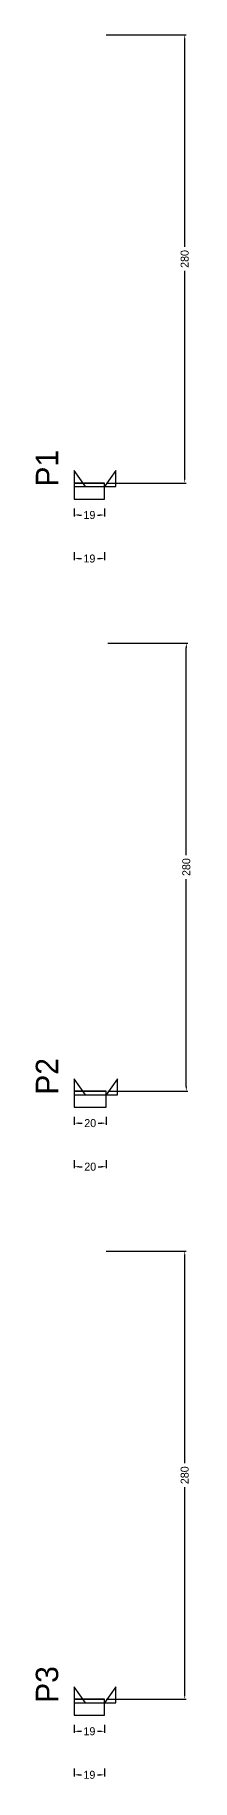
# Model space of a CAD drawing. Header units: centimetres. Extents: x -10500 to 4141, y -7986 to 295.
# Drawn here: x 3976 to 4073, y -808 to 282 of the extents above; entities that cross this region are included whole.
import ezdxf

# ---------------------------------------------------------------- set-up
doc = ezdxf.new("R2010")
doc.units = ezdxf.units.CM
for name, color, linetype in [('NOMENCLATURA', 7, 'Continuous'), ('SARR_2.2x10', 60, 'Continuous'), ('SARR_2.2x7', 40, 'Continuous')]:
    doc.layers.add(name, color=color, linetype=linetype)
doc.dimstyles.new('PAINEL-NOVA', dxfattribs={"dimtxt": 5, "dimasz": 3, "dimexe": 1, "dimexo": 1, "dimgap": 1, "dimtad": 1, "dimcen": 2.5, "dimazin": 3, "dimtfac": 1, "dimtmove": 0, "dimatfit": 3})

# ---------------------------------------------------------------- blocks, each defined once
blk = doc.blocks.new('_CLOSEDFILLED')
at = {"color": 0, "linetype": 'BYBLOCK'}
blk.add_solid([(-1, 0.16), (0, 0), (-1, -0.16)], dxfattribs=at)
blk = doc.blocks.new('*D21')
for p, q in [((4000, -13.8), (4000, -18.8)), ((4003, -17.8), (4004.5, -17.8)), ((4014.5, -17.8), (4016, -17.8)), ((4019, -13.8), (4019, -18.8))]:
    blk.add_line(p, q)
at = {"layer": 'Defpoints'}
for p in [(4000, -12.8), (4000, -17.8), (4019, -12.8)]:
    blk.add_point(p, dxfattribs=at)
at = {"layer": 'SARR_2.2x10', "xscale": 3, "yscale": 3, "rotation": 180}
blk.add_blockref('_CLOSEDFILLED', (4000, -17.8), dxfattribs=at)
at = {"layer": 'SARR_2.2x10', "xscale": 3, "yscale": 3}
blk.add_blockref('_CLOSEDFILLED', (4019, -17.8), dxfattribs=at)
at = {"layer": 'SARR_2.2x10', "insert": (4009.5, -17.8), "char_height": 5, "attachment_point": 5}
blk.add_mtext('19', dxfattribs=at)
blk = doc.blocks.new('*D22')
for p, q in [((4020, 282.2), (4070, 282.2)), ((4069, 149.7), (4069, 279.2)), ((4069, 5.2), (4069, 134.7)), ((4020, 2.2), (4070, 2.2))]:
    blk.add_line(p, q)
at = {"layer": 'Defpoints'}
for p in [(4019, 282.2), (4019, 2.2), (4069, 2.2)]:
    blk.add_point(p, dxfattribs=at)
at = {"layer": 'SARR_2.2x10', "xscale": 3, "yscale": 3}
for p, rotation in [((4069, 282.2), 90), ((4069, 2.2), 270)]:
    blk.add_blockref('_CLOSEDFILLED', p, dxfattribs=dict(at, rotation=rotation))
at = {"layer": 'SARR_2.2x10', "insert": (4069, 142.2), "char_height": 5, "attachment_point": 5, "rotation": 90}
blk.add_mtext('280', dxfattribs=at)
blk = doc.blocks.new('*D23')
for p, q in [((4020, 282.2), (4070, 282.2)), ((4069, 149.7), (4069, 279.2)), ((4069, 5.2), (4069, 134.7)), ((4020, 2.2), (4070, 2.2))]:
    blk.add_line(p, q)
at = {"layer": 'Defpoints'}
for p in [(4019, 282.2), (4019, 2.2), (4069, 2.2)]:
    blk.add_point(p, dxfattribs=at)
at = {"layer": 'SARR_2.2x10', "xscale": 3, "yscale": 3}
for p, rotation in [((4069, 282.2), 90), ((4069, 2.2), 270)]:
    blk.add_blockref('_CLOSEDFILLED', p, dxfattribs=dict(at, rotation=rotation))
at = {"layer": 'SARR_2.2x10', "insert": (4069, 142.2), "char_height": 5, "attachment_point": 5, "rotation": 90}
blk.add_mtext('280', dxfattribs=at)
blk = doc.blocks.new('*D24')
for p, q in [((4020, 282.2), (4070, 282.2)), ((4069, 149.7), (4069, 279.2)), ((4069, 5.2), (4069, 134.7)), ((4020, 2.2), (4070, 2.2))]:
    blk.add_line(p, q)
at = {"layer": 'Defpoints'}
for p in [(4019, 282.2), (4019, 2.2), (4069, 2.2)]:
    blk.add_point(p, dxfattribs=at)
at = {"layer": 'SARR_2.2x10', "xscale": 3, "yscale": 3}
for p, rotation in [((4069, 282.2), 90), ((4069, 2.2), 270)]:
    blk.add_blockref('_CLOSEDFILLED', p, dxfattribs=dict(at, rotation=rotation))
at = {"layer": 'SARR_2.2x10', "insert": (4069, 142.2), "char_height": 5, "attachment_point": 5, "rotation": 90}
blk.add_mtext('280', dxfattribs=at)
blk = doc.blocks.new('*D25')
for p, q in [((4020, 282.2), (4070, 282.2)), ((4069, 149.7), (4069, 279.2)), ((4069, 5.2), (4069, 134.7)), ((4020, 2.2), (4070, 2.2))]:
    blk.add_line(p, q)
at = {"layer": 'Defpoints'}
for p in [(4019, 282.2), (4019, 2.2), (4069, 2.2)]:
    blk.add_point(p, dxfattribs=at)
at = {"layer": 'SARR_2.2x10', "xscale": 3, "yscale": 3}
for p, rotation in [((4069, 282.2), 90), ((4069, 2.2), 270)]:
    blk.add_blockref('_CLOSEDFILLED', p, dxfattribs=dict(at, rotation=rotation))
at = {"layer": 'SARR_2.2x10', "insert": (4069, 142.2), "char_height": 5, "attachment_point": 5, "rotation": 90}
blk.add_mtext('280', dxfattribs=at)
blk = doc.blocks.new('*D26')
for p, q in [((4000, -41), (4000, -46)), ((4019, -41), (4019, -46)), ((4003, -45), (4004.5, -45)), ((4014.5, -45), (4016, -45))]:
    blk.add_line(p, q)
at = {"layer": 'Defpoints'}
for p in [(4000, -40), (4019, -40), (4000, -45)]:
    blk.add_point(p, dxfattribs=at)
at = {"layer": 'SARR_2.2x10', "xscale": 3, "yscale": 3, "rotation": 180}
blk.add_blockref('_CLOSEDFILLED', (4000, -45), dxfattribs=at)
at = {"layer": 'SARR_2.2x10', "xscale": 3, "yscale": 3}
blk.add_blockref('_CLOSEDFILLED', (4019, -45), dxfattribs=at)
at = {"layer": 'SARR_2.2x10', "insert": (4009.5, -45), "char_height": 5, "attachment_point": 5}
blk.add_mtext('19', dxfattribs=at)
blk = doc.blocks.new('GRA-E')
at = {"layer": 'SARR_2.2x7'}
blk.add_lwpolyline([(0, 0), (7, 0), (0, 10)], close=True, dxfattribs=at)
blk = doc.blocks.new('GRA-D')
at = {"layer": 'SARR_2.2x7'}
blk.add_lwpolyline([(0, 0), (7, 0), (7, 10)], close=True, dxfattribs=at)
blk = doc.blocks.new('*D47')
for p, q in [((4000, -393.8), (4000, -398.8)), ((4003, -397.8), (4005, -397.8)), ((4015, -397.8), (4017, -397.8)), ((4020, -393.8), (4020, -398.8))]:
    blk.add_line(p, q)
at = {"layer": 'Defpoints'}
for p in [(4000, -392.8), (4000, -397.8), (4020, -392.8)]:
    blk.add_point(p, dxfattribs=at)
at = {"layer": 'SARR_2.2x10', "xscale": 3, "yscale": 3, "rotation": 180}
blk.add_blockref('_CLOSEDFILLED', (4000, -397.8), dxfattribs=at)
at = {"layer": 'SARR_2.2x10', "xscale": 3, "yscale": 3}
blk.add_blockref('_CLOSEDFILLED', (4020, -397.8), dxfattribs=at)
at = {"layer": 'SARR_2.2x10', "insert": (4010, -397.8), "char_height": 5, "attachment_point": 5}
blk.add_mtext('20', dxfattribs=at)
blk = doc.blocks.new('*D48')
for p, q in [((4021, -97.8), (4071, -97.8)), ((4070, -230.3), (4070, -100.8)), ((4070, -374.8), (4070, -245.3)), ((4021, -377.8), (4071, -377.8))]:
    blk.add_line(p, q)
at = {"layer": 'Defpoints'}
for p in [(4020, -97.8), (4020, -377.8), (4070, -377.8)]:
    blk.add_point(p, dxfattribs=at)
at = {"layer": 'SARR_2.2x10', "xscale": 3, "yscale": 3}
for p, rotation in [((4070, -97.8), 90), ((4070, -377.8), 270)]:
    blk.add_blockref('_CLOSEDFILLED', p, dxfattribs=dict(at, rotation=rotation))
at = {"layer": 'SARR_2.2x10', "insert": (4070, -237.8), "char_height": 5, "attachment_point": 5, "rotation": 90}
blk.add_mtext('280', dxfattribs=at)
blk = doc.blocks.new('*D49')
for p, q in [((4021, -97.8), (4071, -97.8)), ((4070, -230.3), (4070, -100.8)), ((4070, -374.8), (4070, -245.3)), ((4021, -377.8), (4071, -377.8))]:
    blk.add_line(p, q)
at = {"layer": 'Defpoints'}
for p in [(4020, -97.8), (4020, -377.8), (4070, -377.8)]:
    blk.add_point(p, dxfattribs=at)
at = {"layer": 'SARR_2.2x10', "xscale": 3, "yscale": 3}
for p, rotation in [((4070, -97.8), 90), ((4070, -377.8), 270)]:
    blk.add_blockref('_CLOSEDFILLED', p, dxfattribs=dict(at, rotation=rotation))
at = {"layer": 'SARR_2.2x10', "insert": (4070, -237.8), "char_height": 5, "attachment_point": 5, "rotation": 90}
blk.add_mtext('280', dxfattribs=at)
blk = doc.blocks.new('*D50')
for p, q in [((4021, -97.8), (4071, -97.8)), ((4070, -230.3), (4070, -100.8)), ((4070, -374.8), (4070, -245.3)), ((4021, -377.8), (4071, -377.8))]:
    blk.add_line(p, q)
at = {"layer": 'Defpoints'}
for p in [(4020, -97.8), (4020, -377.8), (4070, -377.8)]:
    blk.add_point(p, dxfattribs=at)
at = {"layer": 'SARR_2.2x10', "xscale": 3, "yscale": 3}
for p, rotation in [((4070, -97.8), 90), ((4070, -377.8), 270)]:
    blk.add_blockref('_CLOSEDFILLED', p, dxfattribs=dict(at, rotation=rotation))
at = {"layer": 'SARR_2.2x10', "insert": (4070, -237.8), "char_height": 5, "attachment_point": 5, "rotation": 90}
blk.add_mtext('280', dxfattribs=at)
blk = doc.blocks.new('*D51')
for p, q in [((4021, -97.8), (4071, -97.8)), ((4070, -230.3), (4070, -100.8)), ((4070, -374.8), (4070, -245.3)), ((4021, -377.8), (4071, -377.8))]:
    blk.add_line(p, q)
at = {"layer": 'Defpoints'}
for p in [(4020, -97.8), (4020, -377.8), (4070, -377.8)]:
    blk.add_point(p, dxfattribs=at)
at = {"layer": 'SARR_2.2x10', "xscale": 3, "yscale": 3}
for p, rotation in [((4070, -97.8), 90), ((4070, -377.8), 270)]:
    blk.add_blockref('_CLOSEDFILLED', p, dxfattribs=dict(at, rotation=rotation))
at = {"layer": 'SARR_2.2x10', "insert": (4070, -237.8), "char_height": 5, "attachment_point": 5, "rotation": 90}
blk.add_mtext('280', dxfattribs=at)
blk = doc.blocks.new('*D52')
for p, q in [((4000, -421), (4000, -426)), ((4003, -425), (4005, -425)), ((4015, -425), (4017, -425)), ((4020, -421), (4020, -426))]:
    blk.add_line(p, q)
at = {"layer": 'Defpoints'}
for p in [(4000, -420), (4000, -425), (4020, -420)]:
    blk.add_point(p, dxfattribs=at)
at = {"layer": 'SARR_2.2x10', "xscale": 3, "yscale": 3, "rotation": 180}
blk.add_blockref('_CLOSEDFILLED', (4000, -425), dxfattribs=at)
at = {"layer": 'SARR_2.2x10', "xscale": 3, "yscale": 3}
blk.add_blockref('_CLOSEDFILLED', (4020, -425), dxfattribs=at)
at = {"layer": 'SARR_2.2x10', "insert": (4010, -425), "char_height": 5, "attachment_point": 5}
blk.add_mtext('20', dxfattribs=at)
blk = doc.blocks.new('*D73')
for p, q in [((4000, -773.8), (4000, -778.8)), ((4019, -773.8), (4019, -778.8)), ((4003, -777.8), (4004.5, -777.8)), ((4014.5, -777.8), (4016, -777.8))]:
    blk.add_line(p, q)
at = {"layer": 'Defpoints'}
for p in [(4000, -772.8), (4019, -772.8), (4000, -777.8)]:
    blk.add_point(p, dxfattribs=at)
at = {"layer": 'SARR_2.2x10', "xscale": 3, "yscale": 3, "rotation": 180}
blk.add_blockref('_CLOSEDFILLED', (4000, -777.8), dxfattribs=at)
at = {"layer": 'SARR_2.2x10', "xscale": 3, "yscale": 3}
blk.add_blockref('_CLOSEDFILLED', (4019, -777.8), dxfattribs=at)
at = {"layer": 'SARR_2.2x10', "insert": (4009.5, -777.8), "char_height": 5, "attachment_point": 5}
blk.add_mtext('19', dxfattribs=at)
blk = doc.blocks.new('*D74')
for p, q in [((4020, -477.8), (4070, -477.8)), ((4069, -610.3), (4069, -480.8)), ((4069, -754.8), (4069, -625.3)), ((4020, -757.8), (4070, -757.8))]:
    blk.add_line(p, q)
at = {"layer": 'Defpoints'}
for p in [(4019, -477.8), (4019, -757.8), (4069, -757.8)]:
    blk.add_point(p, dxfattribs=at)
at = {"layer": 'SARR_2.2x10', "xscale": 3, "yscale": 3}
for p, rotation in [((4069, -477.8), 90), ((4069, -757.8), 270)]:
    blk.add_blockref('_CLOSEDFILLED', p, dxfattribs=dict(at, rotation=rotation))
at = {"layer": 'SARR_2.2x10', "insert": (4069, -617.8), "char_height": 5, "attachment_point": 5, "rotation": 90}
blk.add_mtext('280', dxfattribs=at)
blk = doc.blocks.new('*D75')
for p, q in [((4020, -477.8), (4070, -477.8)), ((4069, -610.3), (4069, -480.8)), ((4069, -754.8), (4069, -625.3)), ((4020, -757.8), (4070, -757.8))]:
    blk.add_line(p, q)
at = {"layer": 'Defpoints'}
for p in [(4019, -477.8), (4019, -757.8), (4069, -757.8)]:
    blk.add_point(p, dxfattribs=at)
at = {"layer": 'SARR_2.2x10', "xscale": 3, "yscale": 3}
for p, rotation in [((4069, -477.8), 90), ((4069, -757.8), 270)]:
    blk.add_blockref('_CLOSEDFILLED', p, dxfattribs=dict(at, rotation=rotation))
at = {"layer": 'SARR_2.2x10', "insert": (4069, -617.8), "char_height": 5, "attachment_point": 5, "rotation": 90}
blk.add_mtext('280', dxfattribs=at)
blk = doc.blocks.new('*D76')
for p, q in [((4020, -477.8), (4070, -477.8)), ((4069, -610.3), (4069, -480.8)), ((4069, -754.8), (4069, -625.3)), ((4020, -757.8), (4070, -757.8))]:
    blk.add_line(p, q)
at = {"layer": 'Defpoints'}
for p in [(4019, -477.8), (4019, -757.8), (4069, -757.8)]:
    blk.add_point(p, dxfattribs=at)
at = {"layer": 'SARR_2.2x10', "xscale": 3, "yscale": 3}
for p, rotation in [((4069, -477.8), 90), ((4069, -757.8), 270)]:
    blk.add_blockref('_CLOSEDFILLED', p, dxfattribs=dict(at, rotation=rotation))
at = {"layer": 'SARR_2.2x10', "insert": (4069, -617.8), "char_height": 5, "attachment_point": 5, "rotation": 90}
blk.add_mtext('280', dxfattribs=at)
blk = doc.blocks.new('*D77')
for p, q in [((4020, -477.8), (4070, -477.8)), ((4069, -610.3), (4069, -480.8)), ((4069, -754.8), (4069, -625.3)), ((4020, -757.8), (4070, -757.8))]:
    blk.add_line(p, q)
at = {"layer": 'Defpoints'}
for p in [(4019, -477.8), (4019, -757.8), (4069, -757.8)]:
    blk.add_point(p, dxfattribs=at)
at = {"layer": 'SARR_2.2x10', "xscale": 3, "yscale": 3}
for p, rotation in [((4069, -477.8), 90), ((4069, -757.8), 270)]:
    blk.add_blockref('_CLOSEDFILLED', p, dxfattribs=dict(at, rotation=rotation))
at = {"layer": 'SARR_2.2x10', "insert": (4069, -617.8), "char_height": 5, "attachment_point": 5, "rotation": 90}
blk.add_mtext('280', dxfattribs=at)
blk = doc.blocks.new('*D78')
for p, q in [((4000, -801), (4000, -806)), ((4003, -805), (4004.5, -805)), ((4014.5, -805), (4016, -805)), ((4019, -801), (4019, -806))]:
    blk.add_line(p, q)
at = {"layer": 'Defpoints'}
for p in [(4000, -800), (4000, -805), (4019, -800)]:
    blk.add_point(p, dxfattribs=at)
at = {"layer": 'SARR_2.2x10', "xscale": 3, "yscale": 3, "rotation": 180}
blk.add_blockref('_CLOSEDFILLED', (4000, -805), dxfattribs=at)
at = {"layer": 'SARR_2.2x10', "xscale": 3, "yscale": 3}
blk.add_blockref('_CLOSEDFILLED', (4019, -805), dxfattribs=at)
at = {"layer": 'SARR_2.2x10', "insert": (4009.5, -805), "char_height": 5, "attachment_point": 5}
blk.add_mtext('19', dxfattribs=at)

msp = doc.modelspace()

# ---------------------------------------------------------------- linework, layer by layer
at = {"layer": 'SARR_2.2x10'}
for p, q in [((4019, 2.2), (4000, 2.2)), ((4000, 2.2), (4000, -7.8)), ((4019, -7.8), (4019, 2.2)), ((4000, -7.8), (4019, -7.8)), ((4020, -377.8), (4000, -377.8)), ((4000, -377.8), (4000, -387.8)), ((4020, -387.8), (4020, -377.8)), ((4000, -387.8), (4020, -387.8)), ((4019, -757.8), (4000, -757.8)), ((4000, -757.8), (4000, -767.8)), ((4019, -767.8), (4019, -757.8)), ((4000, -767.8), (4019, -767.8))]:
    msp.add_line(p, q, dxfattribs=at)
at = {"layer": 'SARR_2.2x7'}
for p, q in [((4019, 2.2), (4000, 2.2)), ((4000, 2.2), (4000, 0)), ((4000, 2.2), (4007, 2.2)), ((4000, 2.2), (4007, 2.2)), ((4000, 2.2), (4007, 2.2)), ((4000, 2.2), (4007, 2.2)), ((4000, 0), (4019, 0)), ((4007, 2.2), (4019, 2.2)), ((4007, 2.2), (4019, 2.2)), ((4007, 2.2), (4019, 2.2)), ((4007, 2.2), (4019, 2.2)), ((4019, 0), (4019, 2.2)), ((4020, -377.8), (4000, -377.8)), ((4000, -377.8), (4000, -380)), ((4000, -377.8), (4007, -377.8)), ((4000, -377.8), (4007, -377.8)), ((4000, -377.8), (4007, -377.8)), ((4000, -377.8), (4007, -377.8)), ((4000, -380), (4020, -380)), ((4007, -377.8), (4020, -377.8)), ((4007, -377.8), (4020, -377.8)), ((4007, -377.8), (4020, -377.8)), ((4007, -377.8), (4020, -377.8)), ((4020, -380), (4020, -377.8)), ((4019, -757.8), (4000, -757.8)), ((4000, -757.8), (4000, -760)), ((4000, -757.8), (4007, -757.8)), ((4000, -757.8), (4007, -757.8)), ((4000, -757.8), (4007, -757.8)), ((4000, -757.8), (4007, -757.8)), ((4000, -760), (4019, -760)), ((4007, -757.8), (4019, -757.8)), ((4007, -757.8), (4019, -757.8)), ((4007, -757.8), (4019, -757.8)), ((4007, -757.8), (4019, -757.8)), ((4019, -760), (4019, -757.8))]:
    msp.add_line(p, q, dxfattribs=at)

# ---------------------------------------------------------------- block references
for name, p in [('GRA-E', (4000, 0)), ('GRA-D', (4019, 0)), ('GRA-E', (4000, -380)), ('GRA-D', (4020, -380)), ('GRA-E', (4000, -760)), ('GRA-D', (4019, -760))]:
    msp.add_blockref(name, p, dxfattribs=at)

# ---------------------------------------------------------------- texts
at = {"layer": 'NOMENCLATURA'}
for s, p in [('P1', (3990, 0)), ('P2', (3990, -380)), ('P3', (3990, -760))]:
    msp.add_text(s, height=14, rotation=90, dxfattribs=at).set_placement(p)

# ---------------------------------------------------------------- dimensions: what is measured, and where the dimension line sits
at = {"layer": 'SARR_2.2x10'}
for base, p1, p2, picture, middle in [((4069, 2.2), (4019, 2.2), (4019, 282.2), '*D22', (4069, 142.2)), ((4069, 2.2), (4019, 2.2), (4019, 282.2), '*D23', (4069, 142.2)), ((4069, 2.2), (4019, 2.2), (4019, 282.2), '*D24', (4069, 142.2)), ((4069, 2.2), (4019, 2.2), (4019, 282.2), '*D25', (4069, 142.2)), ((4070, -377.8), (4020, -377.8), (4020, -97.8), '*D48', (4070, -237.8)), ((4070, -377.8), (4020, -377.8), (4020, -97.8), '*D49', (4070, -237.8)), ((4070, -377.8), (4020, -377.8), (4020, -97.8), '*D50', (4070, -237.8)), ((4070, -377.8), (4020, -377.8), (4020, -97.8), '*D51', (4070, -237.8)), ((4069, -757.8), (4019, -757.8), (4019, -477.8), '*D74', (4069, -617.8)), ((4069, -757.8), (4019, -757.8), (4019, -477.8), '*D75', (4069, -617.8)), ((4069, -757.8), (4019, -757.8), (4019, -477.8), '*D76', (4069, -617.8)), ((4069, -757.8), (4019, -757.8), (4019, -477.8), '*D77', (4069, -617.8))]:
    dim = msp.add_linear_dim(base=base, p1=p1, p2=p2, angle=90, dimstyle='PAINEL-NOVA', dxfattribs=at)
    dim.commit()
    dim.dimension.update_dxf_attribs({"geometry": picture, "text_midpoint": middle})
for base, p1, p2, picture, middle in [((4000, -17.8), (4000, -12.8), (4019, -12.8), '*D21', (4009.5, -17.8)), ((4000, -45), (4000, -40), (4019, -40), '*D26', (4009.5, -45)), ((4000, -397.8), (4000, -392.8), (4020, -392.8), '*D47', (4010, -397.8)), ((4000, -425), (4000, -420), (4020, -420), '*D52', (4010, -425)), ((4000, -777.8), (4000, -772.8), (4019, -772.8), '*D73', (4009.5, -777.8)), ((4000, -805), (4000, -800), (4019, -800), '*D78', (4009.5, -805))]:
    dim = msp.add_linear_dim(base=base, p1=p1, p2=p2, dimstyle='PAINEL-NOVA', dxfattribs=at)
    dim.commit()
    dim.dimension.update_dxf_attribs({"geometry": picture, "text_midpoint": middle})

doc.saveas('drawing.dxf')
